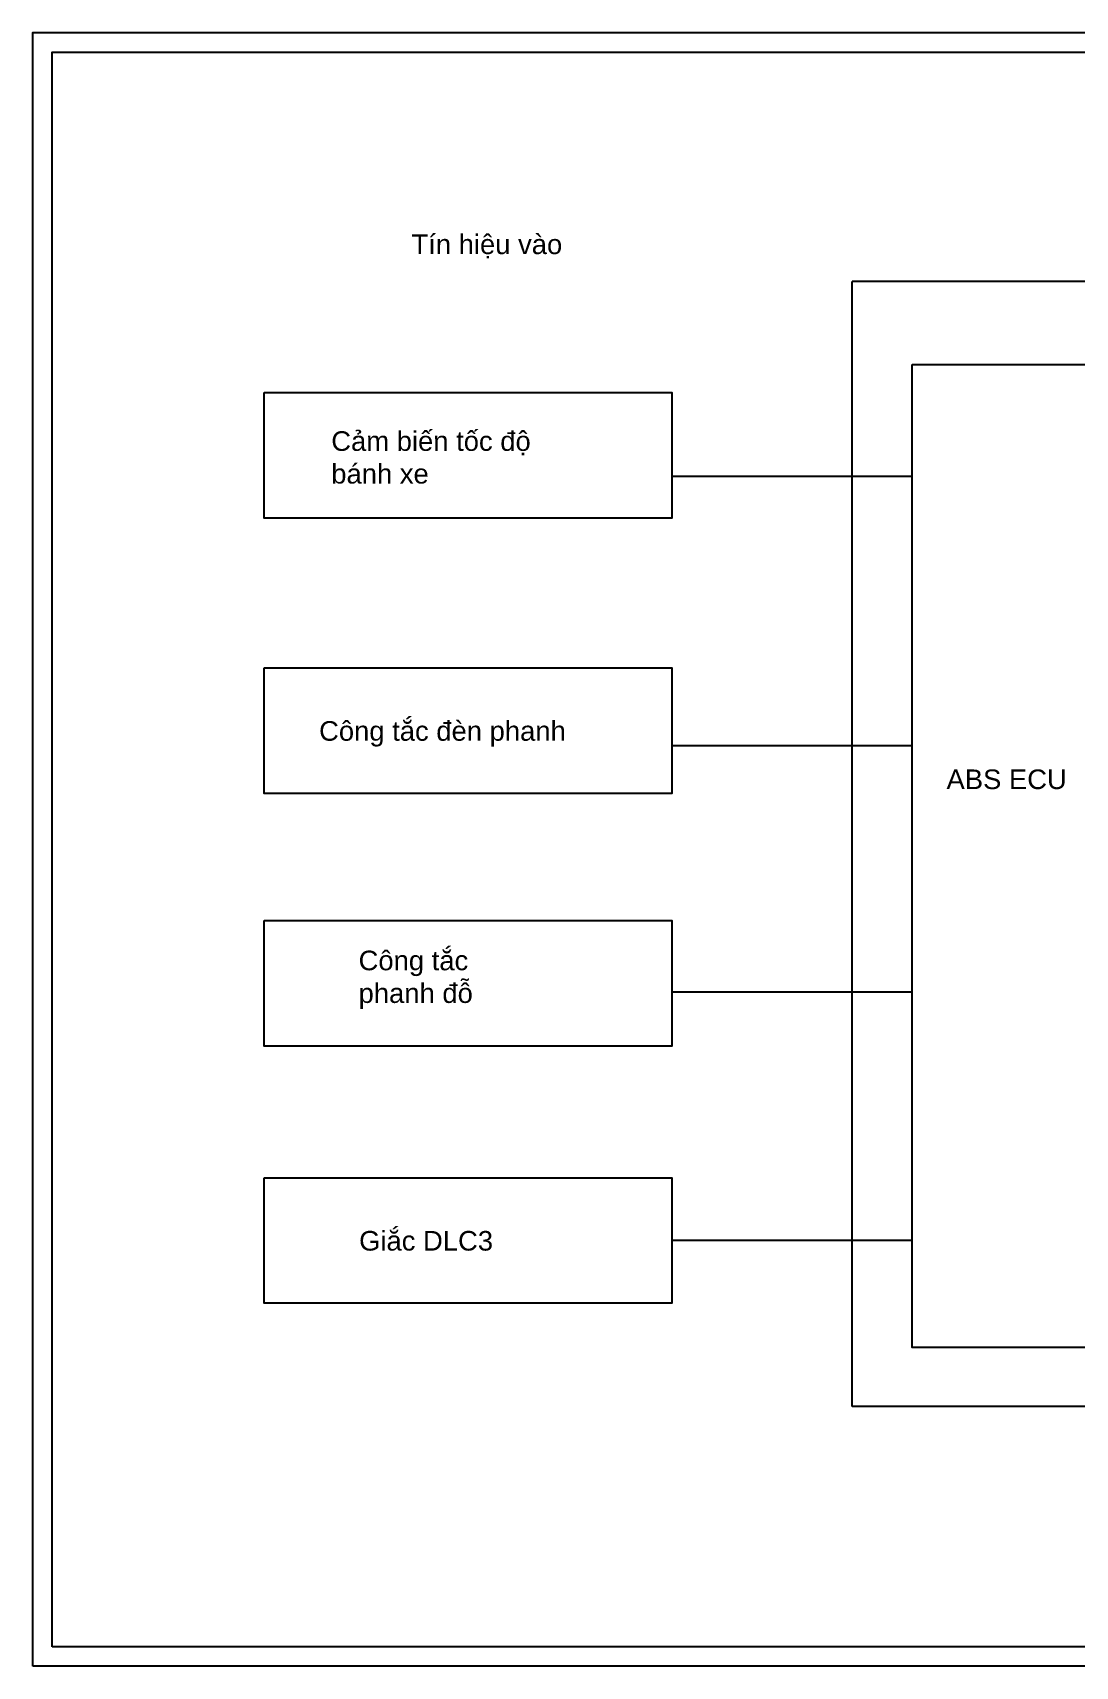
# Model space of a CAD drawing. Header units: millimetres. Extents: x 2941 to 39711, y -9887 to 8247.
# Drawn here: x 28691 to 33664, y -447 to 7347 of the extents above; entities that cross this region are included whole.
import ezdxf

# ---------------------------------------------------------------- set-up
doc = ezdxf.new("R2010")
doc.units = ezdxf.units.MM
doc.linetypes.add('AM_ISO02W050', pattern=[7.5, 6, -1.5])
doc.layers.add('AM_0', color=7, linetype='Continuous', lineweight=50)
doc.styles.get("Standard").update_dxf_attribs({"font": 'arial.ttf'})
doc.dimstyles.new('AM_ISO$7', dxfattribs={"dimtxt": 3.5, "dimasz": 3.5, "dimexe": 1, "dimexo": 1, "dimgap": 1.5, "dimtad": 1, "dimdsep": 46, "dimtxsty": 'Standard', "dimcen": 0, "dimclrd": 256, "dimclre": 256, "dimclrt": 140, "dimadec": 0, "dimazin": 2, "dimtp": 0.1, "dimtm": 0.1, "dimtfac": 0.71, "dimtdec": 3, "dimtmove": 0, "dimatfit": 3, "dimfxl": 1, "dimlwd": -1, "dimlwe": -1, "dimarcsym": 1})

msp = doc.modelspace()

# ---------------------------------------------------------------- linework, layer by layer
at = {"linetype": 'AM_ISO02W050'}
msp.add_lwpolyline([(32599.2, 6161.7), (38163.2, 6161.7), (38163.2, 791.7), (32599.2, 791.7)], close=True, dxfattribs=at)
for points in [[(32885.7, 5764), (33725.2, 5764), (33725.2, 1073.4), (32885.7, 1073.4)], [(29794.5, 5630), (31740.2, 5630), (31740.2, 5030.9), (29794.5, 5030.9)], [(29794.5, 4316.3), (31740.2, 4316.3), (31740.2, 3717.3), (29794.5, 3717.3)], [(29794.5, 3110.9), (31740.2, 3110.9), (31740.2, 2511.8), (29794.5, 2511.8)], [(29794.5, 1884), (31740.2, 1884), (31740.2, 1284.9), (29794.5, 1284.9)]]:
    msp.add_lwpolyline(points, close=True)
at = {"layer": 'AM_0', "lineweight": -2}
for points in [[(28691.3, -447.3), (28691.3, 7346.8), (39710.6, 7346.8), (39710.6, -447.3), (28691.3, -447.3)], [(28784, -354.6), (28784, 7254.1), (39617.9, 7254.1), (39617.9, -354.6)]]:
    msp.add_lwpolyline(points, close=True, dxfattribs=at)

# ---------------------------------------------------------------- texts
at = {"attachment_point": 1}
for s, width, insert, char_height in [('{\\fArial|b0|i0|c163|p34;Tín hiệu vào}', 1235.22, (30497.9, 6383.9), 93.515), ('{\\fArial|b0|i0|c163|p34;Cảm biến tốc độ} {\\fArial|b0|i0|c163|p34;bánh xe}', 1237.551, (30115.3, 5445.1), 93.515), ('{\\fArial|b0|i0|c163|p34;Công tắc đèn phanh}', 1392.849, (30057.1, 4062.1), 93.515), ('ABS ECU', 1235.22, (33049.4, 3831.5), 93.52), ('{\\fArial|b0|i0|c163|p34;Công tắc phanh đỗ}', 766.164, (30245.6, 2967.1), 93.515), ('{\\fArial|b0|i0|c163|p34;Giắc DLC3}', 1559.247, (30248, 1629.7), 93.515)]:
    msp.add_mtext_dynamic_manual_height_columns(s, width=width, gutter_width=467.6, heights=[0], dxfattribs=dict(at, insert=insert, char_height=char_height))

# ---------------------------------------------------------------- leaders
for points in [[(32885.7, 5229.7), (31740.2, 5229.7)], [(32885.7, 3944.1), (31740.2, 3944.1)], [(32885.7, 2769.6), (31740.2, 2769.6)], [(32885.7, 1584.5), (31740.2, 1584.5)]]:
    msp.add_leader(points, dimstyle='AM_ISO$7', override={"dimgap": 1.5, "dimtad": 0})

doc.saveas('drawing.dxf')
